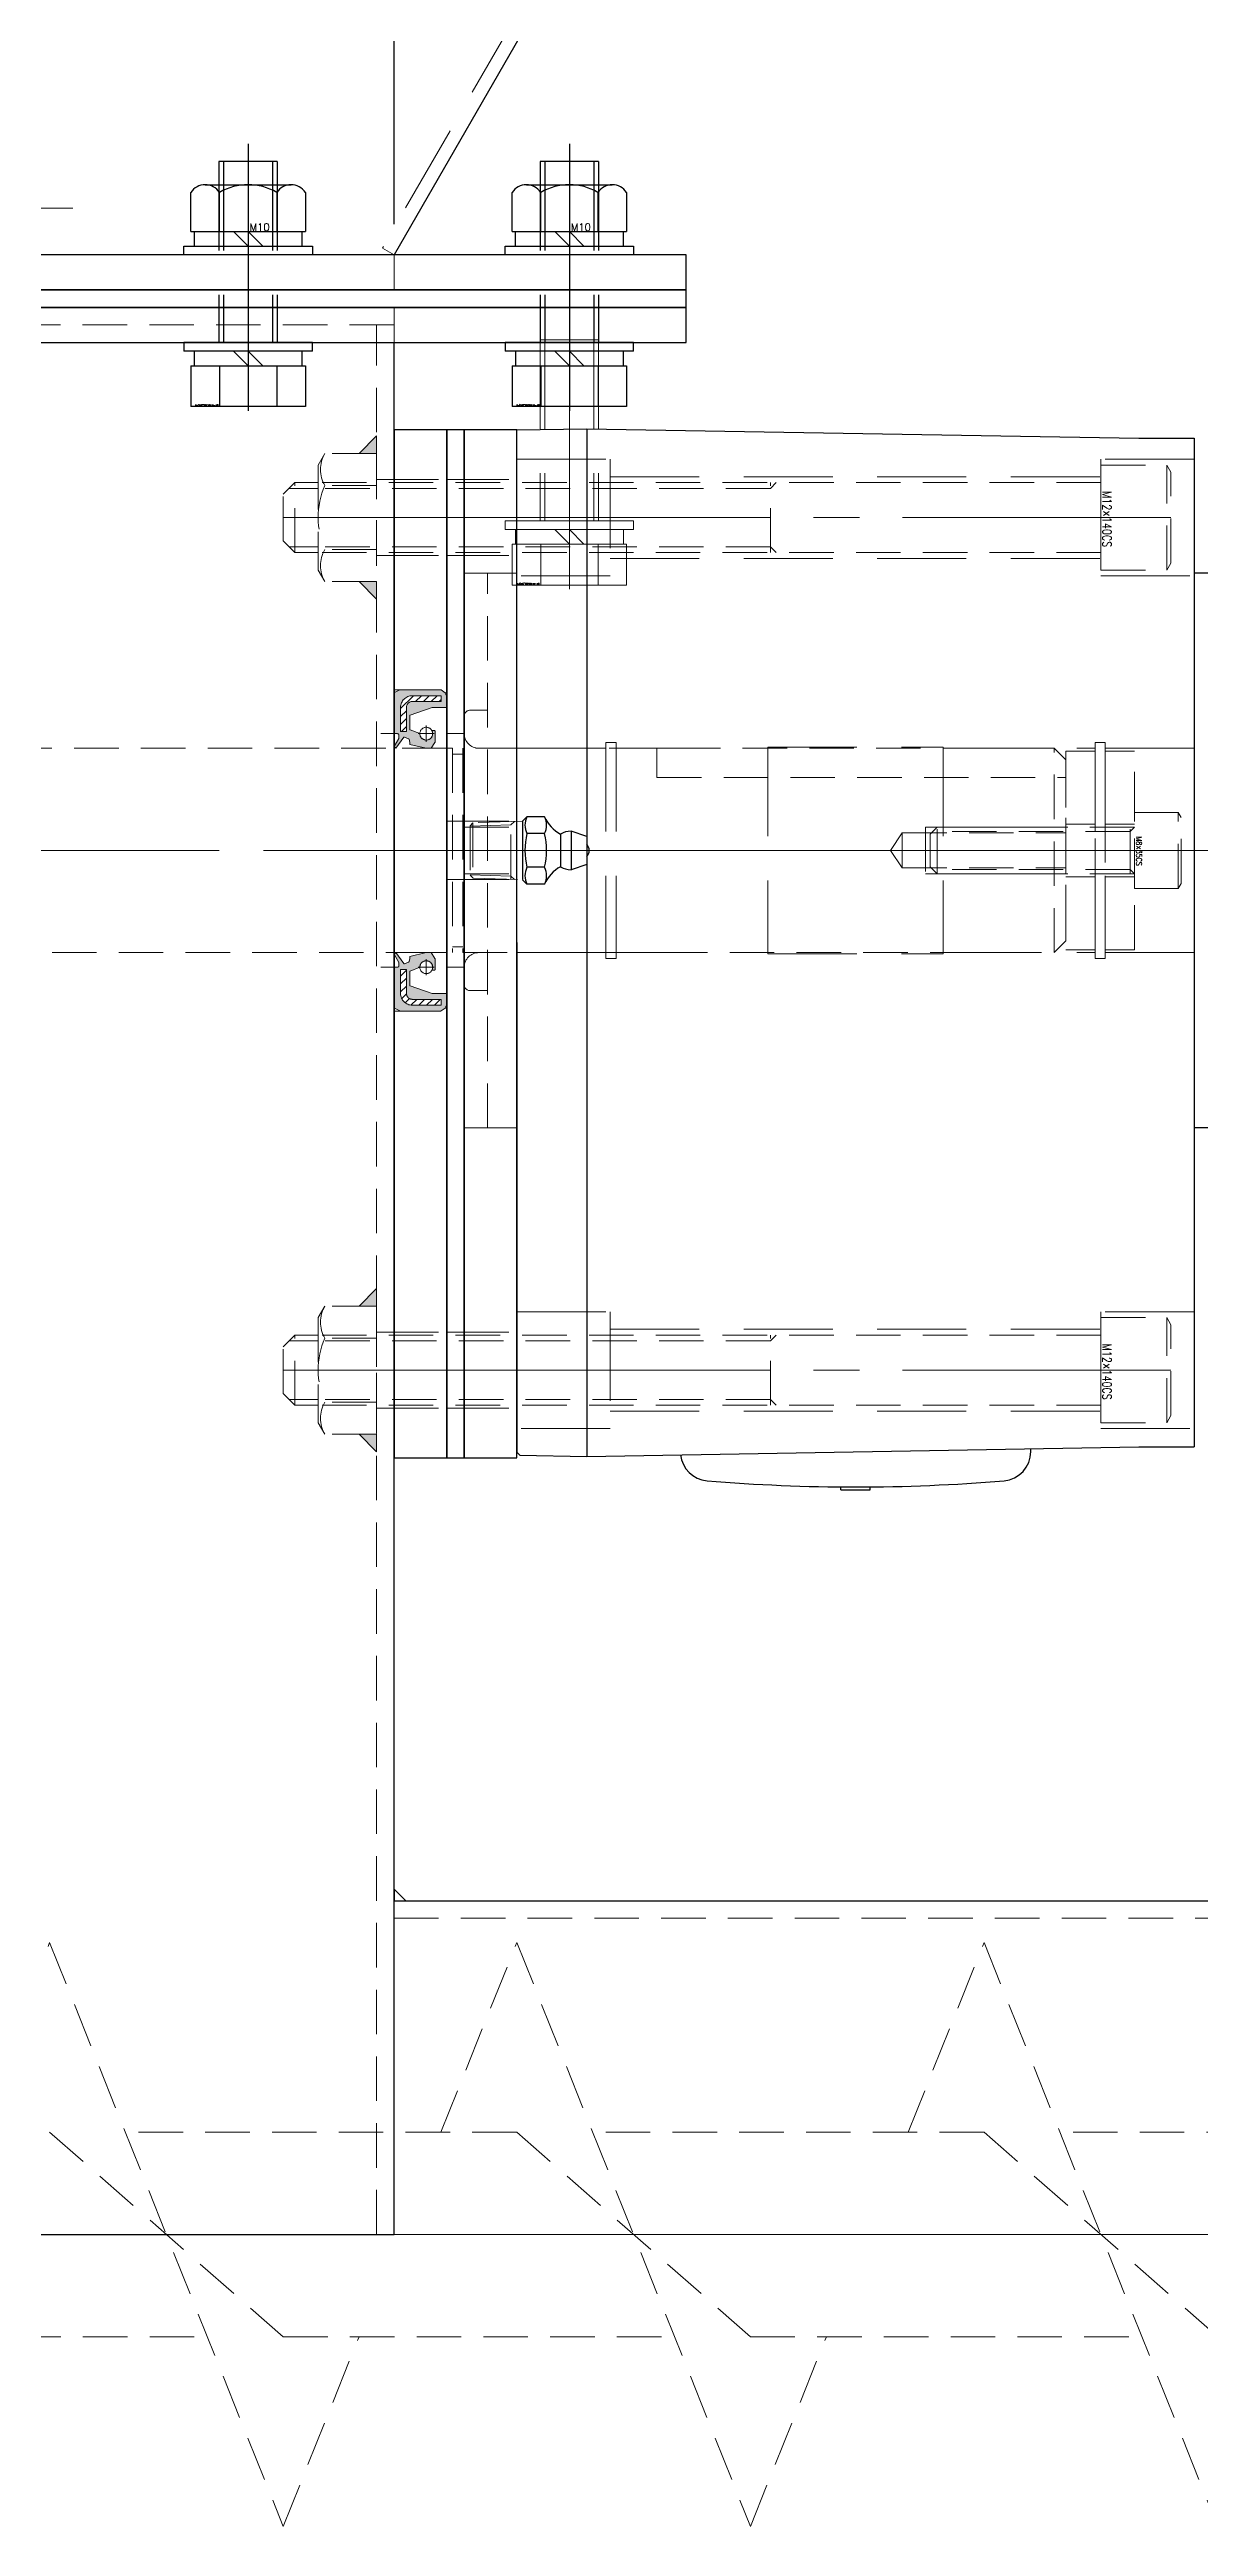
# Model space of a CAD drawing. Header units: millimetres. Extents: x 0 to 38884, y -3675 to 8056.
# Drawn here: x 25712.7 to 25909.6, y 1843.8 to 2267.9 of the extents above; entities that cross this region are included whole.
import ezdxf

# ---------------------------------------------------------------- set-up
doc = ezdxf.new("R2010")
doc.units = ezdxf.units.MM
doc.header["$LTSCALE"] = 2.4
doc.header["$PDMODE"] = 99
doc.header["$PDSIZE"] = 1
for name, pattern in [('CENTER', [2, 1.25, -0.25, 0.25, -0.25]), ('CENTER2', [28.575, 19.05, -3.175, 3.175, -3.175]), ('HIDDEN', [9.525, 6.35, -3.175]), ('HIDDEN2', [4.7625, 3.175, -1.5875])]:
    doc.linetypes.add(name, pattern=pattern)
for name, color, linetype, lineweight in [('03_かくれ線', 6, 'HIDDEN2', 13), ('04_HIDDEN', 2, 'HIDDEN', 13), ('04_中心線', 1, 'CENTER2', 9), ('05_CENTER', 4, 'CENTER2', 13), ('08_DIM', 3, 'Continuous', 13)]:
    doc.layers.add(name, color=color, linetype=linetype, lineweight=lineweight)
doc.layers.add('10_DRAFT', color=8, linetype='Continuous', lineweight=0, plot=False)
doc.styles.add('KSS_TXT', font='txt.shx', dxfattribs={"bigfont": 'extfont2.shx'})
doc.styles.add('KSS_TXT_L', font='txt.shx', dxfattribs={"height": 3, "bigfont": 'extfont2.shx'})
doc.styles.add('寸法用', font='simplex.shx', dxfattribs={"width": 0.8, "bigfont": '@extfont2.shx'})
doc.dimstyles.new('KSS_DIM', dxfattribs={"dimscale": 2, "dimtxt": 3, "dimasz": 2.5, "dimexe": 1.25, "dimexo": 0.625, "dimtad": 1, "dimdsep": 46, "dimtxsty": 'KSS_TXT', "dimblk": 'OPEN30', "dimcen": 0, "dimazin": 2, "dimtfac": 0.75, "dimtmove": 0, "dimatfit": 3, "dimldrblk": 'OPEN30', "dimfxl": 1.25, "dimtolj": 1, "dimarcsym": 0})
pattern_1 = [(225, (33720.3847, 2532.2417), (0.67351921, -0.67351921), [])]

# ---------------------------------------------------------------- blocks, each defined once
blk = doc.blocks.new('A$C1A3C2C0C_1_1_1')
at = {"color": 0, "linetype": 'CENTER2'}
blk.add_line((0, -34), (0, 14), dxfattribs=at)
at = {"color": 0}
for p, q in [((-9.81, 11), (9.81, 11)), ((-9.81, 4), (-9.81, 11)), ((-4.91, 4), (-4.91, 11)), ((4.91, 4), (4.91, 11)), ((9.81, 4), (9.81, 11)), ((-11, 1.5), (11, 1.5)), ((-11, 1.5), (-11, 0)), ((9.81, 4), (-9.81, 4)), ((-9.25, 4), (-9.25, 1.5)), ((0, 1.5), (-2.5, 4)), ((0, 4), (2.5, 1.5)), ((9.25, 1.5), (9.25, 4)), ((11, 0), (11, 1.5)), ((-11, 0), (11, 0))]:
    blk.add_line(p, q, dxfattribs=at)
at = {"color": 0, "linetype": 'HIDDEN'}
for p, q in [((-5, -31), (-5, 0)), ((-4.19, -31), (-4.19, 0)), ((4.19, -31), (4.19, 0)), ((5, -31), (5, 0)), ((-5, -31), (5, -31))]:
    blk.add_line(p, q, dxfattribs=at)
at = {"layer": '10_DRAFT', "style": 'KSS_TXT_L'}
blk.add_text('BT-M10x35L,SW,PW', height=0.3, dxfattribs=at).set_placement((5.1, 10.66))
blk = doc.blocks.new('A$C3B4E21F9_1')
at = {"color": 0}
blk.add_line((-700, 600), (-6, 200), dxfattribs=at)
blk.add_lwpolyline([(0, -250), (0, 250), (-6, 250), (-6, -250)], close=True, dxfattribs=at)
blk.add_lwpolyline([(0, -250), (0, 250), (-6, 250), (-6, -250)], close=True, dxfattribs=at)
at = {"layer": '04_HIDDEN'}
for p in [(-700.62, 597.7), (-6, 200)]:
    blk.add_line(p, (-7.15, 198.01), dxfattribs=at)
blk.add_lwpolyline([(-6, 200), (0, 200)], close=True, dxfattribs=at)
at = {"layer": '05_CENTER'}
for p, q in [((-13.47, 230), (7.65, 230)), ((-13.47, 175), (7.65, 175))]:
    blk.add_line(p, q, dxfattribs=at)
blk = doc.blocks.new('M10Nza_1_1_1')
at = {"color": 0}
for p, q in [((-9.8, 4), (-9.8, 10.69)), ((-7.35, 12), (7.35, 12)), ((-4.9, 4), (-4.9, 10.69)), ((4.9, 10.69), (4.9, 4)), ((9.8, 10.69), (9.8, 4)), ((-9.8, 4), (9.8, 4)), ((-9.2, 1.5), (-9.2, 4)), ((0, 1.5), (-2.5, 4)), ((0, 4), (2.5, 1.5)), ((9.2, 4), (9.2, 1.5))]:
    blk.add_line(p, q, dxfattribs=at)
at = {"color": 0, "linetype": 'CENTER2'}
blk.add_line((0, 12), (0, 0), dxfattribs=at)
at = {"color": 0}
blk.add_lwpolyline([(-11, 1.5), (11, 1.5), (11, 0), (-11, 0)], close=True, dxfattribs=at)
for centre, radius, start, end in [((-7.35, 9.06), 2.94, 33.626, 146.374), ((0, 2.2), 9.8, 60, 120), ((7.35, 9.06), 2.94, 33.626, 146.374)]:
    blk.add_arc(centre, radius, start, end, dxfattribs=at)
at = {"layer": '10_DRAFT', "style": 'KSS_TXT'}
blk.add_text('M10', height=1.25, dxfattribs=at).set_placement((0.26, 4.12))
blk = doc.blocks.new('A$C74A21B1F_1')
at = {"color": 3}
blk.add_lwpolyline([(-250, 0), (250, 0), (250, 3), (-250, 3)], close=True, dxfattribs=at)
for name, p, rotation in [('A$C3B4E21F9_1', (0, 3), 270), ('A$C1A3C2C0C_1_1_1', (175, -6), 180), ('A$C1A3C2C0C_1_1_1', (230, -6), 180)]:
    blk.add_blockref(name, p, dxfattribs=dict(rotation=rotation))
for p in [(175, 9), (230, 9)]:
    blk.add_blockref('M10Nza_1_1_1', p)
blk = doc.blocks.new('_Open30')
at = {"color": 0, "linetype": 'ByBlock', "lineweight": -2}
for p, q in [((-1, 0.268), (0, 0)), ((0, 0), (-1, -0.268)), ((0, 0), (-1, 0))]:
    blk.add_line(p, q, dxfattribs=at)
blk = doc.blocks.new('*D1178')
at = {"layer": '08_DIM', "color": 0, "lineweight": -2, "transparency": 16777216}
for p, q in [((25371.71, 2238), (25371.71, 2333.6)), ((25771.71, 2238), (25771.71, 2333.6)), ((25396.71, 2321.1), (25746.71, 2321.1))]:
    blk.add_line(p, q, dxfattribs=at)
at = {"layer": 'Defpoints', "color": 0, "transparency": 16777216}
for p in [(25771.71, 2321.1), (25371.71, 2231.75), (25771.71, 2231.75)]:
    blk.add_point(p, dxfattribs=at)
at = {"layer": '08_DIM', "color": 0, "lineweight": -2, "transparency": 16777216, "xscale": 25, "yscale": 25, "zscale": 25, "rotation": 180}
blk.add_blockref('_Open30', (25371.71, 2321.1), dxfattribs=at)
at = {"layer": '08_DIM', "color": 0, "lineweight": -2, "transparency": 16777216, "xscale": 25, "yscale": 25, "zscale": 25}
blk.add_blockref('_Open30', (25771.71, 2321.1), dxfattribs=at)
at = {"layer": '08_DIM', "color": 0, "transparency": 16777216, "insert": (25571.71, 2342.35), "char_height": 30, "attachment_point": 5, "style": 'KSS_TXT'}
blk.add_mtext('\\A1;□400', dxfattribs=at)
blk = doc.blocks.new('*D1179')
at = {"layer": '08_DIM', "color": 0, "lineweight": -2, "transparency": 16777216}
for p, q in [((25571.71, 2794.63), (25571.71, 2813.38)), ((27641.71, 1909.79), (27641.71, 2813.38)), ((25596.71, 2800.88), (27616.71, 2800.88))]:
    blk.add_line(p, q, dxfattribs=at)
at = {"layer": 'Defpoints', "color": 0, "transparency": 16777216}
for p in [(27641.71, 2800.88), (25571.71, 2788.38), (27641.71, 1903.54)]:
    blk.add_point(p, dxfattribs=at)
at = {"layer": '08_DIM', "color": 0, "lineweight": -2, "transparency": 16777216, "xscale": 25, "yscale": 25, "zscale": 25, "rotation": 180}
blk.add_blockref('_Open30', (25571.71, 2800.88), dxfattribs=at)
at = {"layer": '08_DIM', "color": 0, "lineweight": -2, "transparency": 16777216, "xscale": 25, "yscale": 25, "zscale": 25}
blk.add_blockref('_Open30', (27641.71, 2800.88), dxfattribs=at)
at = {"layer": '08_DIM', "color": 0, "transparency": 16777216, "insert": (26606.71, 2822.13), "char_height": 30, "attachment_point": 5, "style": 'KSS_TXT'}
blk.add_mtext('\\A1;2070', dxfattribs=at)
blk = doc.blocks.new('*D1218')
at = {"layer": '08_DIM', "color": 0, "lineweight": -2, "transparency": 16777216}
blk.add_arc((26171.71, 2926.75), 218.87, 186.5482, 233.494, dxfattribs=at)
at = {"layer": 'Defpoints', "color": 0, "transparency": 16777216}
for p in [(24971.71, 2926.75), (26171.71, 2926.75), (26171.71, 2926.75), (25966.06, 2851.84), (25771.71, 2232.75)]:
    blk.add_point(p, dxfattribs=at)
at = {"layer": '08_DIM', "color": 0, "lineweight": -2, "transparency": 16777216, "xscale": 25, "yscale": 25, "zscale": 25}
for p, rotation in [((25952.85, 2926.75), 93.27408702957806), ((26062.42, 2737.13), 326.7681031539855)]:
    blk.add_blockref('_Open30', p, dxfattribs=dict(at, rotation=rotation))
at = {"layer": '08_DIM', "color": 0, "transparency": 16777216, "insert": (26000.61, 2827.88), "char_height": 30, "attachment_point": 5, "rotation": 300.0211, "style": 'KSS_TXT'}
blk.add_mtext('\\A1;60°', dxfattribs=at)
blk = doc.blocks.new('GM-SHYF-RH 0.4kW、1／160、＊＊V、60Hzc_1')
at = {"color": 0}
for p, q in [((0, 72.01), (12, 72.22)), ((12, 72.22), (12, -15.77)), ((12, 72.22), (106.5, 70.57)), ((0, -15.77), (0, 72.01)), ((106.5, 70.57), (116, 70.57)), ((116, 70.57), (116, -15.77)), ((121, 47.5), (116, 47.5)), ((121, 47.5), (121, -47.5)), ((124, 24), (121, 24)), ((125, -23), (125, 23)), ((0, -15.77), (0, -103.05)), ((12, -15.77), (12, -103.76)), ((116, -15.77), (116, -102.11)), ((124, -24), (121, -24)), ((121, -47.5), (116, -47.5)), ((0, -103.05), (0.5, -103.56)), ((0.5, -103.56), (12, -103.76)), ((12, -103.76), (106.5, -102.11)), ((88, -102.94), (88, -102.44)), ((106.5, -102.11), (116, -102.11)), ((55.5, -109.5), (55.5, -108.99)), ((55.5, -109.5), (60.5, -109.5)), ((60.5, -109.5), (60.5, -108.99))]:
    blk.add_line(p, q, dxfattribs=at)
for centre, radius, start, end in [((124, 23), 1, 0, 90), ((124, -23), 1, 270, 0), ((33, -102.94), 5, 186.2447, 265.1386), ((83, -102.94), 5, 274.8614, 0), ((58, 191), 300, 265.1386, 270), ((58, 191), 300, 270, 274.8614)]:
    blk.add_arc(centre, radius, start, end, dxfattribs=at)
at = {"layer": '03_かくれ線', "linetype": 'HIDDEN'}
for p, q in [((0, 67), (16, 67)), ((16, 67), (16, 47)), ((16, 64), (100, 64)), ((116, 67), (100, 67)), ((100, 67), (100, 47)), ((16, 47), (0, 47)), ((16, 50), (100, 50)), ((100, 47), (116, 47)), ((15.25, 17.5), (-6.5, 17.5)), ((17, 18.5), (15.25, 18.5)), ((15.25, 18.5), (15.25, -18.5)), ((17, 18.5), (17, -18.5)), ((17, 17.5), (43, 17.5)), ((43, 17.7), (73, 17.7)), ((43, 17.7), (43, -17.7)), ((73, 17.7), (73, -17.7)), ((73, 17.5), (99, 17.5)), ((99, 18.5), (100.75, 18.5)), ((99, 18.5), (99, -18.5)), ((100.75, 18.5), (100.75, -18.5)), ((100.75, 17.5), (122.5, 17.5)), ((15.25, -17.5), (-6.5, -17.5)), ((17, -18.5), (15.25, -18.5)), ((17, -17.5), (43, -17.5)), ((43, -17.7), (73, -17.7)), ((73, -17.5), (99, -17.5)), ((99, -18.5), (100.75, -18.5)), ((100.75, -17.5), (122.5, -17.5)), ((0, -79), (16, -79)), ((16, -79), (16, -99)), ((116, -79), (100, -79)), ((100, -79), (100, -99)), ((16, -82), (100, -82)), ((16, -96), (100, -96)), ((16, -99), (0, -99)), ((100, -99), (116, -99))]:
    blk.add_line(p, q, dxfattribs=at)
at = {"layer": '03_かくれ線'}
for p, q in [((-5, -47.5), (-5, 47.5)), ((-5, 47.5), (0, 47.5)), ((-9, -23), (-9, 23)), ((-8, 24), (-5, 24)), ((-8, -24), (-5, -24)), ((-5, -47.5), (0, -47.5))]:
    blk.add_line(p, q, dxfattribs=at)
for centre, start, end in [((-8, 23), 90, 180), ((-8, -23), 180, 270)]:
    blk.add_arc(centre, 1, start, end, dxfattribs=at)
at = {"layer": '03_かくれ線', "linetype": 'HIDDEN'}
for centre, start, end in [((-6.5, 20), 180, 270), ((122.5, 20), 270, 0), ((-6.5, -20), 90, 180), ((122.5, -20), 0, 90)]:
    blk.add_arc(centre, 2.5, start, end, dxfattribs=at)
at = {"layer": '04_中心線', "linetype": 'CENTER2'}
for p, q in [((-2.54, 57), (118.76, 57)), ((-2.54, -89), (118.76, -89))]:
    blk.add_line(p, q, dxfattribs=at)
at = {"layer": '04_中心線'}
blk.add_line((125, 0), (-9, 0), dxfattribs=at)

msp = doc.modelspace()

# ---------------------------------------------------------------- hatches: boundary and pattern name
at = {"layer": '03_かくれ線'}
h = msp.add_hatch(color=256, dxfattribs=at)
h.dxf.hatch_style = 1
h.paths.add_polyline_path([(25768.7122, 2198.7202), (25768.7122, 2201.7202), (25765.7122, 2198.7202)])
h.paths.add_polyline_path([(25765.7122, 2176.7809), (25768.7122, 2173.7809), (25768.7122, 2176.7809)])
at = {"layer": '03_かくれ線', "transparency": 33554521}
h = msp.add_hatch(color=256, dxfattribs=at)
h.dxf.hatch_style = 1
h.paths.add_polyline_path([(25776.1122, 2150.7505), (25774.4486, 2151.4005, -0.30888362), (25774.385, 2151.4936), (25774.385, 2153.8456, -0.31906953), (25774.4521, 2153.94), (25778.2122, 2155.2505), (25780.6122, 2155.2505, 0.41421356), (25780.7122, 2155.3505), (25780.7122, 2157.2505), (25780.5725, 2157.4655), (25780.5725, 2157.6505, 0.50513433), (25780.4429, 2157.7461), (25779.7378, 2158.2328, 0.15221583), (25779.681, 2158.2505), (25772.7358, 2158.2505, 0.11643382), (25772.6911, 2158.24), (25771.7675, 2157.7782, 0.28407904), (25771.7122, 2157.6887), (25771.7122, 2150.8505, 0.41421356), (25771.8122, 2150.7505), (25772.2649, 2150.7505, -0.41421356), (25772.5149, 2150.5005), (25772.5149, 2149.9212), (25771.7122, 2148.526), (25772.0047, 2148.2505), (25773.3609, 2150.1323, -0.3459578), (25773.4797, 2150.1665), (25774.1711, 2149.8855, -0.2442226), (25774.2608, 2149.7803), (25774.385, 2149.2417), (25774.385, 2148.9126), (25777.2122, 2148.2505), (25778.0497, 2148.2505), (25778.6959, 2149.2408, 0.14557146), (25778.7122, 2149.2954), (25778.7122, 2151.1702, 0.41421356), (25778.6122, 2151.2702), (25778.1817, 2151.2702, -1.28211346)])
h.paths.add_polyline_path([(25773.8187, 2151.1357), (25772.8187, 2151.1357), (25772.8187, 2155.2505, -0.41421356), (25774.8187, 2157.2505), (25779.7622, 2157.2505), (25779.7622, 2156.2505), (25774.8187, 2156.2505, 0.41421356), (25773.8187, 2155.2505)], flags=16)
at = {"layer": '03_かくれ線'}
h = msp.add_hatch(dxfattribs=at)
h.set_pattern_fill('ANSI31', color=256, scale=0.3, angle=180)
h.set_pattern_definition(pattern_1)
h.paths.add_polyline_path([(25772.8187, 2155.2505), (25772.8187, 2151.1357), (25773.8187, 2151.1357), (25773.8187, 2155.2505, -0.41421356), (25774.8187, 2156.2505), (25779.7622, 2156.2505), (25779.7622, 2157.2505), (25774.8187, 2157.2505, 0.41421356)])
at = {"layer": '03_かくれ線', "transparency": 33554521}
h = msp.add_hatch(color=256, dxfattribs=at)
h.dxf.hatch_style = 1
h.paths.add_polyline_path([(25776.1122, 2110.7505), (25774.4486, 2110.1006, 0.30888362), (25774.385, 2110.0075), (25774.385, 2107.6555, 0.31906953), (25774.4521, 2107.561), (25778.2122, 2106.2505), (25780.6122, 2106.2505, -0.41421356), (25780.7122, 2106.1505), (25780.7122, 2104.2505), (25780.5725, 2104.0356), (25780.5725, 2103.8505, -0.50513433), (25780.4429, 2103.755), (25779.7378, 2103.2682, -0.15221583), (25779.681, 2103.2505), (25772.7358, 2103.2505, -0.11643382), (25772.6911, 2103.2611), (25771.7675, 2103.7229, -0.28407904), (25771.7122, 2103.8123), (25771.7122, 2110.6505, -0.41421356), (25771.8122, 2110.7505), (25772.2649, 2110.7505, 0.41421356), (25772.5149, 2111.0005), (25772.5149, 2111.5798), (25771.7122, 2112.9751), (25772.0047, 2113.2505), (25773.3609, 2111.3688, 0.3459578), (25773.4797, 2111.3346), (25774.1711, 2111.6156, 0.2442226), (25774.2608, 2111.7208), (25774.385, 2112.2594), (25774.385, 2112.5885), (25777.2122, 2113.2505), (25778.0497, 2113.2505), (25778.6959, 2112.2603, -0.14557146), (25778.7122, 2112.2057), (25778.7122, 2110.3309, -0.41421356), (25778.6122, 2110.2309), (25778.1817, 2110.2309, 1.28211346)])
h.paths.add_polyline_path([(25773.8187, 2110.3653), (25772.8187, 2110.3653), (25772.8187, 2106.2505, 0.41421356), (25774.8187, 2104.2505), (25779.7622, 2104.2505), (25779.7622, 2105.2505), (25774.8187, 2105.2505, -0.41421356), (25773.8187, 2106.2505)], flags=16)
at = {"layer": '03_かくれ線'}
h = msp.add_hatch(dxfattribs=at)
h.set_pattern_fill('ANSI31', color=256, scale=0.3, angle=180)
h.set_pattern_definition(pattern_1)
h.paths.add_polyline_path([(25772.8187, 2106.2505), (25772.8187, 2110.3653), (25773.8187, 2110.3653), (25773.8187, 2106.2505, 0.41421356), (25774.8187, 2105.2505), (25779.7622, 2105.2505), (25779.7622, 2104.2505), (25774.8187, 2104.2505, -0.41421356)])
h = msp.add_hatch(color=256, dxfattribs=at)
h.dxf.hatch_style = 1
h.paths.add_polyline_path([(25768.7122, 2052.7202), (25768.7122, 2055.7202), (25765.7122, 2052.7202)])
h.paths.add_polyline_path([(25765.7122, 2030.7809), (25768.7122, 2027.7809), (25768.7122, 2030.7809)])

# ---------------------------------------------------------------- linework, layer by layer
at = {"color": 0}
for p, q in [((25771.7122, 1893.7505), (25771.7122, 2217.7505)), ((25771.7122, 1950.9005), (26462.7122, 1950.9005)), ((25371.7122, 1893.7505), (25771.7122, 1893.7505))]:
    msp.add_line(p, q, dxfattribs=at)
for p, q in [((25794.4568, 2136.5229), (25793.7045, 2135.7706)), ((25793.7045, 2135.7494), (25793.7045, 2125.7494)), ((25797.4568, 2136.5229), (25794.4568, 2136.5229)), ((25797.4568, 2133.6362), (25794.4568, 2133.6362)), ((25800.2045, 2133.5494), (25800.2045, 2127.9494)), ((25802.0045, 2134.0494), (25802.0045, 2127.4494)), ((25804.7045, 2133.1494), (25802.0045, 2134.0494)), ((25793.7045, 2133.2494), (25793.7046, 2133.2494)), ((25793.7045, 2130.7494), (25793.7045, 2130.7493)), ((25804.7045, 2133.1494), (25804.7045, 2128.3494)), ((25793.7045, 2125.7282), (25794.4568, 2124.9759)), ((25797.4568, 2127.8626), (25794.4568, 2127.8626)), ((25804.7045, 2128.3494), (25802.0045, 2127.4494)), ((25797.4568, 2124.9759), (25794.4568, 2124.9759))]:
    msp.add_line(p, q)
msp.add_lwpolyline([(25321.7122, 2217.7505), (25821.7122, 2217.7505), (25821.7122, 2223.7505), (25321.7122, 2223.7505)], close=True, dxfattribs=at)
for points in [[(25780.7122, 2026.7505), (25780.7122, 2202.7505), (25771.7122, 2202.7505), (25771.7122, 2026.7505)], [(25783.7122, 2026.7505), (25783.7122, 2202.7505), (25780.7122, 2202.7505), (25780.7122, 2026.7505)], [(25792.7122, 2026.7493), (25792.7122, 2202.7493), (25783.7122, 2202.7493), (25783.7122, 2026.7493)]]:
    msp.add_lwpolyline(points, close=True)
at = {"color": 3}
msp.add_lwpolyline([(25771.7122, 1950.9005), (25773.7122, 1950.9005), (25773.7122, 1950.9005), (25771.7122, 1952.9005)], close=True, dxfattribs=at)
msp.add_lwpolyline([(25371.7122, 1950.9005), (25371.7122, 1893.7505), (25771.7122, 1893.7505), (25771.7122, 1950.9005)])
for centre, radius, start, end in [((25797.258, 2135.0795), 3.1512, 152.73922, 207.26079), ((25806.1866, 2130.7494), 12.0798, 166.174, 193.82599), ((25802.9789, 2138.8694), 6, 203.02194, 242.45741), ((25794.6556, 2135.0795), 3.1512, 332.739208, 27.2608), ((25785.727, 2130.7494), 12.0798, 346.173999, 13.82601), ((25802.0045, 2130.5594), 3.49, 90.00001, 121.04823), ((25803.5295, 2130.7494), 1.575, 318.247794, 41.7522), ((25797.258, 2126.4193), 3.1512, 152.73922, 207.26079), ((25802.9789, 2122.6294), 6, 117.5426, 156.97805), ((25794.6556, 2126.4193), 3.1512, 332.739208, 27.2608), ((25802.0045, 2130.9394), 3.49, 238.95177, 270)]:
    msp.add_arc(centre, radius, start, end)
at = {"layer": '03_かくれ線'}
for p, q in [((25771.7122, 2223.7505), (25771.7122, 2217.7505)), ((25771.7122, 2220.7505), (25371.7122, 2220.7505)), ((25768.7122, 1893.7505), (25768.7122, 2220.7505)), ((25771.7122, 2220.7505), (25771.7122, 2217.7505)), ((25768.7122, 2194.2505), (25771.7122, 2194.2505)), ((25771.7122, 2194.2505), (25780.7122, 2194.2505)), ((25780.7122, 2194.2505), (25783.7122, 2194.2505)), ((25783.7122, 2194.2493), (25792.7122, 2194.2493)), ((25768.7122, 2181.2505), (25771.7122, 2181.2505)), ((25771.7122, 2181.2505), (25780.7122, 2181.2505)), ((25780.7122, 2181.2505), (25783.7122, 2181.2505)), ((25783.7122, 2181.2493), (25792.7122, 2181.2493)), ((25783.7122, 2178.2493), (25792.7122, 2178.2493)), ((25771.7122, 2158.2518), (25780.7122, 2158.2518)), ((25769.4122, 2150.7505), (25771.7122, 2150.7505)), ((25780.7122, 2150.7518), (25783.7122, 2150.7518)), ((25781.7104, 2148.2505), (25781.7104, 2113.2505)), ((25783.4604, 2147.2505), (25781.7104, 2147.2505)), ((25783.4604, 2148.2505), (25783.4604, 2113.2505)), ((25816.7104, 2143.2505), (25816.7104, 2148.2505)), ((25884.7104, 2113.2505), (25884.7104, 2148.2505)), ((25816.7104, 2143.2505), (25886.7104, 2143.2505)), ((25780.7122, 2135.7505), (25783.7122, 2135.7505)), ((25783.7122, 2135.7493), (25792.7122, 2135.7493)), ((25783.7122, 2134.7493), (25792.7122, 2134.7493)), ((25785.2042, 2135.505), (25784.7045, 2134.973)), ((25784.7045, 2134.973), (25784.7045, 2126.5095)), ((25793.7045, 2135.7706), (25785.2042, 2135.505)), ((25785.2045, 2135.5052), (25785.2045, 2126.0095)), ((25791.7045, 2125.8494), (25791.7045, 2135.6494)), ((25856.7086, 2130.7505), (25858.7104, 2133.7505)), ((25858.7104, 2133.7505), (25858.7104, 2127.7505)), ((25858.7104, 2133.7505), (25886.7104, 2133.7505)), ((25862.7104, 2134.7505), (25886.7104, 2134.7505)), ((25862.7104, 2134.7505), (25862.7104, 2126.7505)), ((25886.7104, 2135.2505), (25891.7104, 2135.2505)), ((25893.4626, 2135.2505), (25898.4626, 2135.2505)), ((25858.7104, 2127.7505), (25856.7086, 2130.7505)), ((25780.7122, 2125.7505), (25783.7122, 2125.7505)), ((25783.7122, 2126.7493), (25792.7122, 2126.7493)), ((25783.7122, 2125.7493), (25792.7122, 2125.7493)), ((25784.7045, 2126.5095), (25785.2206, 2125.9933)), ((25785.2206, 2125.9933), (25793.7045, 2125.7282)), ((25858.7104, 2127.7505), (25886.7104, 2127.7505)), ((25862.7104, 2126.7505), (25886.7104, 2126.7505)), ((25886.7104, 2126.2505), (25891.7104, 2126.2505)), ((25893.4626, 2126.2505), (25898.4626, 2126.2505)), ((25783.4604, 2114.2505), (25781.7104, 2114.2505)), ((25769.4122, 2110.7505), (25771.7122, 2110.7505)), ((25780.7122, 2110.7518), (25783.7122, 2110.7518)), ((25771.7122, 2103.2518), (25780.7122, 2103.2518)), ((25783.7122, 2083.2493), (25792.7122, 2083.2493)), ((25768.7122, 2048.2505), (25771.7122, 2048.2505)), ((25771.7122, 2048.2505), (25780.7122, 2048.2505)), ((25780.7122, 2048.2505), (25783.7122, 2048.2505)), ((25783.7122, 2048.2493), (25792.7122, 2048.2493)), ((25768.7122, 2035.2505), (25771.7122, 2035.2505)), ((25771.7122, 2035.2505), (25780.7122, 2035.2505)), ((25780.7122, 2035.2505), (25783.7122, 2035.2505)), ((25783.7122, 2035.2493), (25792.7122, 2035.2493)), ((25771.7122, 1947.9005), (26467.7122, 1947.9005)), ((25699.7148, 1911.2508), (25712.7147, 1943.7505)), ((25712.7147, 1943.7505), (25752.7148, 1843.7505)), ((25779.7149, 1911.2508), (25792.7148, 1943.7505)), ((25792.7148, 1943.7505), (25832.7149, 1843.7505)), ((25859.7149, 1911.2508), (25872.7149, 1943.7505)), ((25872.7149, 1943.7505), (25912.7149, 1843.7505)), ((25712.7147, 1911.2509), (25752.7147, 1876.2507)), ((25792.7148, 1911.2508), (25832.7148, 1876.2505)), ((25872.7149, 1911.2509), (25912.7149, 1876.2507)), ((25752.7148, 1843.7505), (25765.7148, 1876.2505)), ((25832.7149, 1843.7505), (25845.7149, 1876.2507))]:
    msp.add_line(p, q, dxfattribs=at)
at = {"layer": '03_かくれ線', "linetype": 'Continuous'}
for p, q in [((25791.7045, 2135.1271), (25784.7045, 2134.9083)), ((25791.7045, 2135.1271), (25792.3042, 2135.7268)), ((25784.7045, 2126.5905), (25791.7045, 2126.3717)), ((25791.7045, 2126.3717), (25792.3042, 2125.772))]:
    msp.add_line(p, q, dxfattribs=at)
at = {"layer": '03_かくれ線'}
for points in [[(25765.7122, 2198.7202), (25768.7122, 2198.7202), (25768.7122, 2201.7202), (25765.7122, 2198.7202)], [(25759.8494, 2198.7202), (25758.7122, 2196.7505)], [(25768.7122, 2198.7202), (25759.8494, 2198.7202)], [(25768.7122, 2198.7202), (25768.7122, 2176.7809)], [(25754.7126, 2193.7505), (25752.7126, 2191.7505)], [(25754.7126, 2181.7505), (25754.7126, 2193.7505)], [(25758.7126, 2193.7505), (25754.7126, 2193.7505)], [(25758.7122, 2196.7505), (25758.7122, 2178.7505)], [(25892.7126, 2193.7505), (25758.7126, 2193.7505)], [(25768.7122, 2193.2354), (25759.8494, 2193.2354)], [(25836.1308, 2181.7505), (25836.1308, 2193.7505)], [(25836.1308, 2192.7505), (25837.1308, 2193.7505)], [(25892.7126, 2178.7505), (25892.7126, 2196.7505)], [(25892.7126, 2196.7505), (25904.0126, 2196.7505)], [(25904.0126, 2196.7505), (25904.7126, 2195.5381)], [(25904.0126, 2178.7505), (25904.0126, 2196.7505)], [(25904.7126, 2179.963), (25904.7126, 2195.5381)], [(25752.7126, 2183.7505), (25752.7126, 2191.7505)], [(25758.7126, 2192.7505), (25753.7126, 2192.7505)], [(25836.1308, 2192.7505), (25758.7126, 2192.7505)], [(25754.7126, 2181.7505), (25752.7126, 2183.7505)], [(25758.7126, 2182.7505), (25753.7126, 2182.7505)], [(25758.7126, 2181.7505), (25754.7126, 2181.7505)], [(25836.1308, 2182.7505), (25758.7126, 2182.7505)], [(25892.7126, 2181.7505), (25758.7126, 2181.7505)], [(25768.7122, 2182.2657), (25759.8494, 2182.2657)], [(25836.1308, 2182.7505), (25837.1308, 2181.7505)], [(25759.8494, 2176.7809), (25758.7122, 2178.7505)], [(25768.7122, 2176.7809), (25759.8494, 2176.7809)], [(25765.7122, 2176.7809), (25768.7122, 2176.7809), (25768.7122, 2173.7809), (25765.7122, 2176.7809)], [(25892.7126, 2178.7505), (25904.0126, 2178.7505)], [(25904.0126, 2178.7505), (25904.7126, 2179.963)], [(25781.7104, 2148.2505), (25701.7122, 2148.2505)], [(25780.7122, 2148.2505), (25771.7122, 2148.2505)], [(25783.4604, 2113.2505), (25884.7104, 2113.2505), (25886.7104, 2115.2505), (25886.7104, 2146.2505), (25884.7104, 2148.2505), (25783.4604, 2148.2505)], [(25864.6626, 2134.7505), (25863.4626, 2133.5505)], [(25863.4626, 2127.9505), (25863.4626, 2133.5505)], [(25897.7126, 2134.0005), (25863.9126, 2134.0005)], [(25864.6626, 2126.7505), (25864.6626, 2134.7505)], [(25898.4626, 2134.7505), (25864.6626, 2134.7505)], [(25897.7126, 2126.7505), (25897.7126, 2134.7505)], [(25897.7126, 2134.0005), (25898.4626, 2134.7505)], [(25898.4626, 2124.2505), (25898.4626, 2137.2505)], [(25898.4626, 2137.2505), (25905.9626, 2137.2505)], [(25905.9626, 2124.2505), (25905.9626, 2137.2505)], [(25905.9626, 2137.2505), (25906.4626, 2136.3845)], [(25906.4626, 2125.1166), (25906.4626, 2136.3845)], [(25864.6626, 2126.7505), (25863.4626, 2127.9505)], [(25897.7126, 2127.5005), (25863.9126, 2127.5005)], [(25898.4626, 2126.7505), (25864.6626, 2126.7505)], [(25897.7126, 2127.5005), (25898.4626, 2126.7505)], [(25905.9626, 2124.2505), (25906.4626, 2125.1166)], [(25898.4626, 2124.2505), (25905.9626, 2124.2505)], [(25701.7122, 2113.2505), (25781.7104, 2113.2505)], [(25780.7122, 2113.2505), (25771.7122, 2113.2505)], [(25765.7122, 2052.7202), (25768.7122, 2052.7202), (25768.7122, 2055.7202), (25765.7122, 2052.7202)], [(25759.8494, 2052.7202), (25758.7122, 2050.7505)], [(25758.7122, 2050.7505), (25758.7122, 2032.7505)], [(25768.7122, 2052.7202), (25759.8494, 2052.7202)], [(25768.7122, 2052.7202), (25768.7122, 2030.7809)], [(25892.7126, 2032.7505), (25892.7126, 2050.7505)], [(25892.7126, 2050.7505), (25904.0126, 2050.7505)], [(25904.0126, 2050.7505), (25904.7126, 2049.5381)], [(25904.0126, 2032.7505), (25904.0126, 2050.7505)], [(25904.7126, 2033.963), (25904.7126, 2049.5381)], [(25754.7126, 2047.7505), (25752.7126, 2045.7505)], [(25752.7126, 2037.7505), (25752.7126, 2045.7505)], [(25758.7126, 2046.7505), (25753.7126, 2046.7505)], [(25754.7126, 2035.7505), (25754.7126, 2047.7505)], [(25758.7126, 2047.7505), (25754.7126, 2047.7505)], [(25892.7126, 2047.7505), (25758.7126, 2047.7505)], [(25836.1308, 2046.7505), (25758.7126, 2046.7505)], [(25768.7122, 2047.2354), (25759.8494, 2047.2354)], [(25836.1308, 2035.7505), (25836.1308, 2047.7505)], [(25836.1308, 2046.7505), (25837.1308, 2047.7505)], [(25754.7126, 2035.7505), (25752.7126, 2037.7505)], [(25758.7126, 2036.7505), (25753.7126, 2036.7505)], [(25836.1308, 2036.7505), (25758.7126, 2036.7505)], [(25768.7122, 2036.2657), (25759.8494, 2036.2657)], [(25836.1308, 2036.7505), (25837.1308, 2035.7505)], [(25758.7126, 2035.7505), (25754.7126, 2035.7505)], [(25759.8494, 2030.7809), (25758.7122, 2032.7505)], [(25892.7126, 2035.7505), (25758.7126, 2035.7505)], [(25892.7126, 2032.7505), (25904.0126, 2032.7505)], [(25904.0126, 2032.7505), (25904.7126, 2033.963)], [(25768.7122, 2030.7809), (25759.8494, 2030.7809)], [(25765.7122, 2030.7809), (25768.7122, 2030.7809), (25768.7122, 2027.7809), (25765.7122, 2030.7809)], [(25792.7147, 1911.2508), (25725.7146, 1911.2508)], [(25872.7147, 1911.2508), (25805.7147, 1911.2508)], [(25952.7148, 1911.2508), (25885.7148, 1911.2508)], [(25672.7144, 1876.2507), (25739.7148, 1876.2505)], [(25752.7147, 1876.2507), (25819.7148, 1876.2505)], [(25832.7146, 1876.2507), (25899.7149, 1876.2505)]]:
    msp.add_lwpolyline(points, dxfattribs=at)
for points in [[(25759.8494, 2198.7202, 0.26794908), (25759.8494, 2193.2354)], [(25759.8494, 2193.2354, 0.20733158), (25759.8494, 2182.2657)], [(25759.8494, 2182.2657, 0.26794908), (25759.8494, 2176.7809)], [(25780.7122, 2130.7505), (25780.7122, 2155.3505), (25780.7122, 2157.2505), (25780.5725, 2157.4655), (25780.5725, 2157.6505, 0.41421356), (25780.4725, 2157.7505), (25780.4365, 2157.7505), (25779.7378, 2158.2328, 0.15221583), (25779.681, 2158.2505), (25772.7358, 2158.2505, 0.11643382), (25772.6911, 2158.24), (25771.7675, 2157.7782, 0.28407904), (25771.7122, 2157.6887), (25771.7122, 2150.8505), (25771.7122, 2130.7505)], [(25780.7122, 2130.7505), (25780.7122, 2106.1505), (25780.7122, 2104.2505), (25780.5725, 2104.0356), (25780.5725, 2103.8505, -0.41421356), (25780.4725, 2103.7505), (25780.4365, 2103.7505), (25779.7378, 2103.2682, -0.15221583), (25779.681, 2103.2505), (25772.7358, 2103.2505, -0.11643382), (25772.6911, 2103.2611), (25771.7675, 2103.7229, -0.28407904), (25771.7122, 2103.8123), (25771.7122, 2110.6505), (25771.7122, 2130.7505)], [(25759.8494, 2052.7202, 0.26794908), (25759.8494, 2047.2354)], [(25759.8494, 2047.2354, 0.20733158), (25759.8494, 2036.2657)], [(25759.8494, 2036.2657, 0.26794908), (25759.8494, 2030.7809)]]:
    msp.add_lwpolyline(points, format="xyb", dxfattribs=at)
for points in [[(25774.385, 2148.9126), (25777.2122, 2148.2505), (25778.0497, 2148.2505), (25778.6959, 2149.2408, 0.14557146), (25778.7122, 2149.2954), (25778.7122, 2151.1702, 0.41421356), (25778.6122, 2151.2702), (25778.1817, 2151.2702, -1.28211346), (25776.1122, 2150.7505), (25774.4486, 2151.4005, -0.30888362), (25774.385, 2151.4936), (25774.385, 2153.8456, -0.31906953), (25774.4521, 2153.94), (25778.1962, 2155.245, -0.08403741), (25778.2291, 2155.2505), (25780.6122, 2155.2505, 0.41421356), (25780.7122, 2155.3505), (25780.7122, 2157.2505), (25780.5725, 2157.4655), (25780.5725, 2157.6505, 0.41421356), (25780.4725, 2157.7505), (25780.4365, 2157.7505), (25779.7378, 2158.2328, 0.15221583), (25779.681, 2158.2505), (25772.7358, 2158.2505, 0.11643382), (25772.6911, 2158.24), (25771.7675, 2157.7782, 0.28407904), (25771.7122, 2157.6887), (25771.7122, 2150.8505, 0.41421356), (25771.8122, 2150.7505), (25772.2649, 2150.7505, -0.41421356), (25772.5149, 2150.5005), (25772.5149, 2149.9212), (25771.7122, 2148.526), (25772.0047, 2148.2505), (25773.3609, 2150.1323, -0.3459578), (25773.4797, 2150.1665), (25774.1711, 2149.8855, -0.2442226), (25774.2608, 2149.7803), (25774.385, 2149.2417)], [(25779.7622, 2156.2505), (25774.8187, 2156.2505, 0.41421356), (25773.8187, 2155.2505), (25773.8187, 2151.1357), (25772.8187, 2151.1357), (25772.8187, 2155.2505, -0.41421356), (25774.8187, 2157.2505), (25779.7622, 2157.2505)], [(25774.385, 2112.5885), (25777.2122, 2113.2505), (25778.0497, 2113.2505), (25778.6959, 2112.2603, -0.14557146), (25778.7122, 2112.2057), (25778.7122, 2110.3309, -0.41421356), (25778.6122, 2110.2309), (25778.1817, 2110.2309, 1.28211346), (25776.1122, 2110.7505), (25774.4486, 2110.1006, 0.30888362), (25774.385, 2110.0075), (25774.385, 2107.6555, 0.31906953), (25774.4521, 2107.561), (25778.1962, 2106.2561, 0.08403741), (25778.2291, 2106.2505), (25780.6122, 2106.2505, -0.41421356), (25780.7122, 2106.1505), (25780.7122, 2104.2505), (25780.5725, 2104.0356), (25780.5725, 2103.8505, -0.41421356), (25780.4725, 2103.7505), (25780.4365, 2103.7505), (25779.7378, 2103.2682, -0.15221583), (25779.681, 2103.2505), (25772.7358, 2103.2505, -0.11643382), (25772.6911, 2103.2611), (25771.7675, 2103.7229, -0.28407904), (25771.7122, 2103.8123), (25771.7122, 2110.6505, -0.41421356), (25771.8122, 2110.7505), (25772.2649, 2110.7505, 0.41421356), (25772.5149, 2111.0005), (25772.5149, 2111.5798), (25771.7122, 2112.9751), (25772.0047, 2113.2505), (25773.3609, 2111.3688, 0.3459578), (25773.4797, 2111.3346), (25774.1711, 2111.6156, 0.2442226), (25774.2608, 2111.7208), (25774.385, 2112.2594)], [(25779.7622, 2105.2505), (25774.8187, 2105.2505, -0.41421356), (25773.8187, 2106.2505), (25773.8187, 2110.3653), (25772.8187, 2110.3653), (25772.8187, 2106.2505, 0.41421356), (25774.8187, 2104.2505), (25779.7622, 2104.2505)]]:
    msp.add_lwpolyline(points, format="xyb", close=True, dxfattribs=at)
for points in [[(25886.7104, 2113.7505), (25891.7104, 2113.7505), (25891.7104, 2147.7505), (25886.7104, 2147.7505)], [(25893.4626, 2113.7505), (25898.4626, 2113.7505), (25898.4626, 2147.7505), (25893.4626, 2147.7505)]]:
    msp.add_lwpolyline(points, close=True, dxfattribs=at)
for centre in [(25777.2122, 2150.7505), (25777.2122, 2110.7505)]:
    msp.add_circle(centre, 1.1, dxfattribs=at)
at = {"layer": '04_中心線'}
for p, q in [((25716.7122, 2240.7505), (25553.7122, 2240.7505)), ((25746.7122, 2231.2181), (25746.7122, 2210.0968)), ((25801.7122, 2231.2181), (25801.7122, 2210.0968)), ((25756.4122, 2187.7505), (25785.4122, 2187.7505)), ((25762.7122, 2187.7505), (25789.7122, 2187.7505)), ((25771.7122, 2187.7505), (25792.7122, 2187.7505)), ((25774.7122, 2187.7493), (25801.7122, 2187.7493)), ((25421.7122, 2130.7505), (25896.7104, 2130.7505)), ((25756.4122, 2130.7505), (25785.4122, 2130.7505)), ((25762.7122, 2130.7505), (25789.7122, 2130.7505)), ((25771.7122, 2130.7505), (25792.7122, 2130.7505)), ((25774.7122, 2130.7493), (25801.7122, 2130.7493)), ((25884.2104, 2130.7505), (25894.2104, 2130.7505)), ((25890.9626, 2130.7505), (25900.9626, 2130.7505)), ((25756.4122, 2041.7505), (25785.4122, 2041.7505)), ((25762.7122, 2041.7505), (25789.7122, 2041.7505)), ((25771.7122, 2041.7505), (25792.7122, 2041.7505)), ((25774.7122, 2041.7493), (25801.7122, 2041.7493)), ((26468.2977, 1893.7505), (24987.7144, 1893.7505)), ((25297.6747, 1893.7505), (26481.4333, 1893.7505))]:
    msp.add_line(p, q, dxfattribs=at)
at = {"layer": '04_中心線', "linetype": 'CENTER'}
msp.add_line((25807.1009, 2130.7505), (25781.8226, 2130.7505), dxfattribs=at)
at = {"layer": '04_中心線'}
for points in [[(25904.7126, 2187.7505), (25752.7126, 2187.7505)], [(25758.7122, 2187.7505), (25768.7122, 2187.7505)], [(25775.8372, 2150.7505), (25778.5872, 2150.7505)], [(25777.2122, 2152.1255), (25777.2122, 2149.3755)], [(25769.4622, 2130.7505), (25782.9622, 2130.7505)], [(25906.4626, 2130.7505), (25863.4626, 2130.7505)], [(25775.8372, 2110.7505), (25778.5872, 2110.7505)], [(25777.2122, 2109.3755), (25777.2122, 2112.1255)], [(25904.7126, 2041.7505), (25752.7126, 2041.7505)], [(25758.7122, 2041.7505), (25768.7122, 2041.7505)]]:
    msp.add_lwpolyline(points, dxfattribs=at)

# ---------------------------------------------------------------- block references
msp.add_blockref('A$C74A21B1F_1', (25571.7122, 2223.7505))
at = {"color": 4}
msp.add_blockref('GM-SHYF-RH 0.4kW、1／160、＊＊V、60Hzc_1', (25792.7122, 2130.7505), dxfattribs=at)
at = {"layer": '10_DRAFT', "rotation": 180}
msp.add_blockref('A$C1A3C2C0C_1_1_1', (25801.7122, 2187.196), dxfattribs=at)

# ---------------------------------------------------------------- texts
at = {"layer": '03_かくれ線', "style": '寸法用', "width": 0.8}
for s, height, p in [('M12×140CS', 1.5, (25893.0126, 2192.2969)), ('M8×35CS', 1, (25898.7383, 2133.1529)), ('M12×140CS', 1.5, (25893.0126, 2046.2969))]:
    msp.add_text(s, height=height, rotation=270, dxfattribs=at).set_placement(p)

# ---------------------------------------------------------------- dimensions: what is measured, and where the dimension line sits
at = {"layer": '08_DIM', "color": 1}
dim = msp.add_angular_dim_2l(base=(25966.0636, 2851.8434), line1=((24971.7122, 2926.7505), (26171.7122, 2926.7505)), line2=((26171.7122, 2926.7505), (25771.7122, 2232.7505)), dimstyle='KSS_DIM', override={"dimscale": 10, "dimadec": 1}, dxfattribs=at)
dim.commit()
dim.dimension.update_dxf_attribs({"geometry": '*D1218', "text_midpoint": (26000.6079, 2827.8794)})
dim = msp.add_linear_dim(base=(27641.7122, 2800.8771), p1=(25571.7122, 2788.3771), p2=(27641.7122, 1903.5394), dimstyle='KSS_DIM', override={"dimscale": 10, "dimarcsym": 1}, dxfattribs=at)
dim.commit()
dim.dimension.update_dxf_attribs({"geometry": '*D1179', "text_midpoint": (26606.7122, 2822.1271)})
at = {"layer": '08_DIM'}
dim = msp.add_linear_dim(base=(25771.7122, 2321.1039), p1=(25371.7122, 2231.7505), p2=(25771.7122, 2231.7505), text='□<>', dimstyle='KSS_DIM', override={"dimscale": 10, "dimarcsym": 1}, dxfattribs=at)
dim.commit()
dim.dimension.update_dxf_attribs({"geometry": '*D1178', "text_midpoint": (25571.7122, 2342.3539)})

doc.saveas('drawing.dxf')
